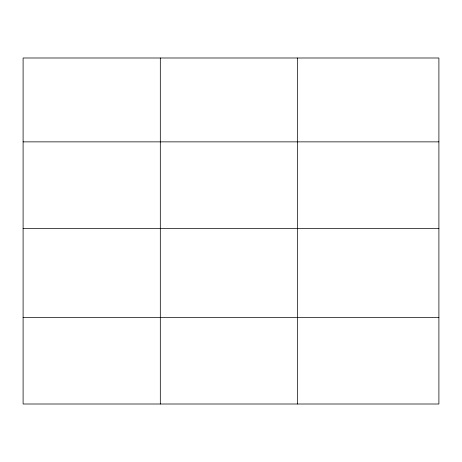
<?xml version="1.0" encoding="UTF-8"?>
<svg xmlns="http://www.w3.org/2000/svg" width="462" height="462" viewBox="0 0 462 462"><rect width="100%" height="100%" fill="white"/><g stroke="black" fill="none" stroke-linecap="round" stroke-linejoin="round"><path stroke-width="0.69" d="M438.9 228.372L438.9 57.993L23.1 57.993L23.1 404.007L438.9 404.007L438.9 228.372L23.1 228.372M23.1 141.863L438.9 141.863M23.1 317.498L438.9 317.498M297.528 57.993L297.528 404.007M160.314 57.993L160.314 404.007"/></g></svg>
